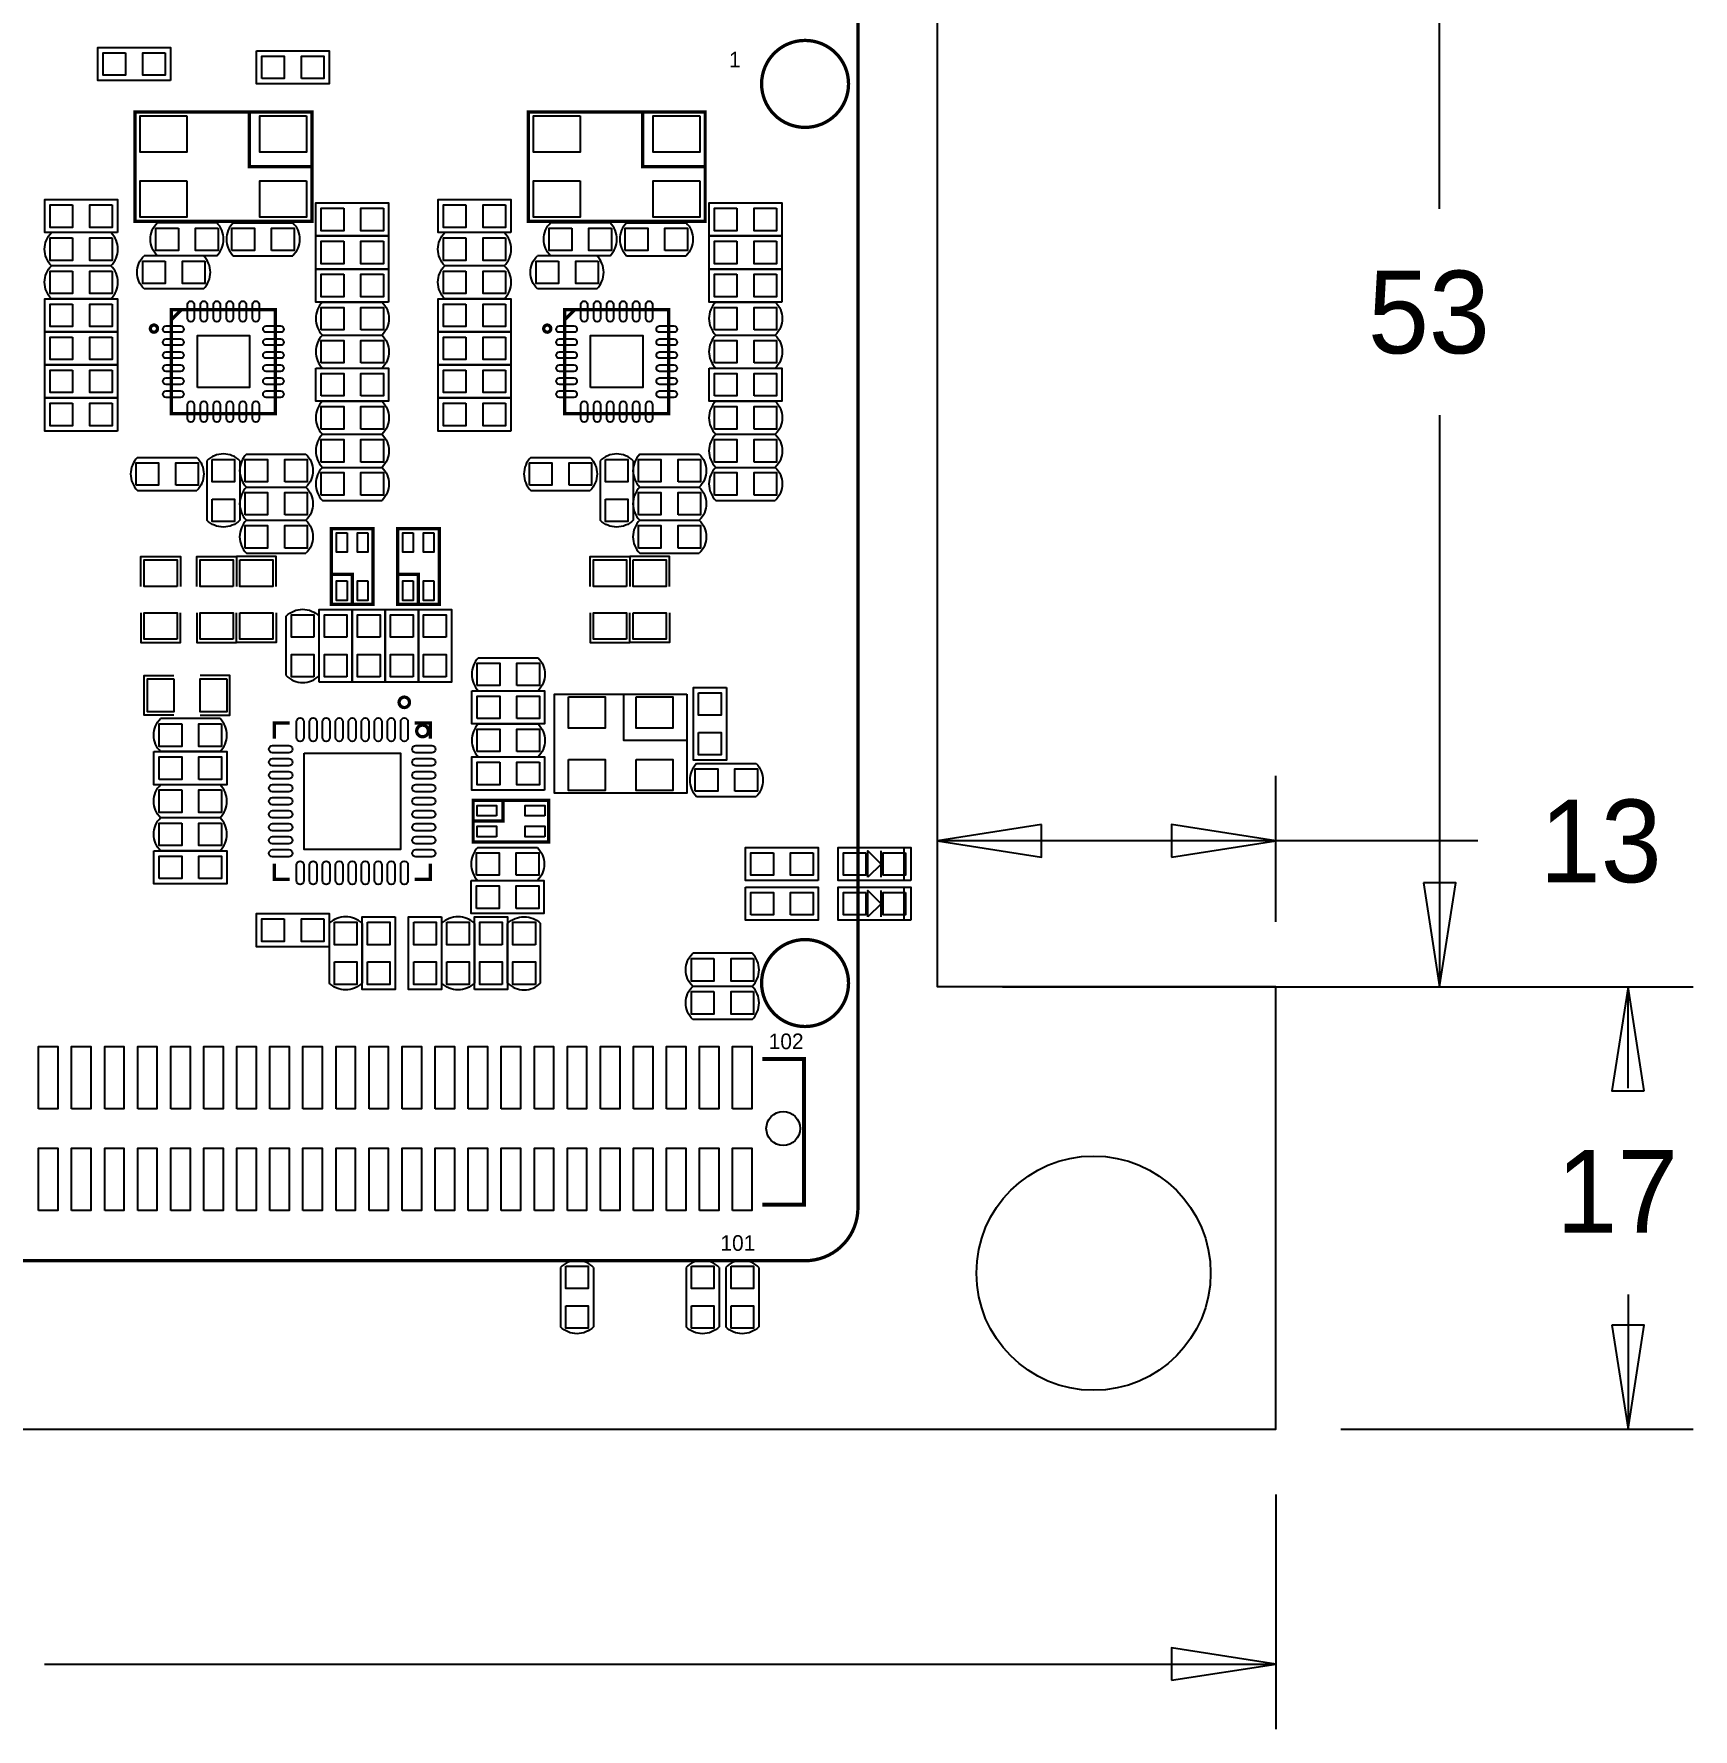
# Model space of a CAD drawing. Extents: x -18 to 116, y -12 to 130.
# Drawn here: x 52.3 to 116, y -11.5 to 53.6 of the extents above; entities that cross this region are included whole.
import ezdxf

# ---------------------------------------------------------------- set-up
doc = ezdxf.new("R2010")
doc.units = 0
for name, color, linetype in [('BG_DIMENSION', 1, 'CONTINUOUS'), ('BG_OUTLINE', 3, 'CONTINUOUS'), ('PG_SILKSCREEN_TOP', 5, 'CONTINUOUS'), ('PIN_TOP', 6, 'CONTINUOUS')]:
    doc.layers.add(name, color=color, linetype=linetype)

msp = doc.modelspace()

# ---------------------------------------------------------------- linework, layer by layer
at = {"layer": 'BG_DIMENSION'}
for points in [[(106.299, 46.8947), (106.299, 70)], [(106.299, 38.9573), (106.299, 17)], [(87, 19.5), (87, 25.106)], [(100, 19.5), (100, 25.106)], [(100, 22.606), (87, 22.606)], [(107.7665, 22.606), (100, 22.606)], [(89.5, 17), (108.799, 17)], [(102.5, 17), (116.038, 17)], [(113.538, 13.1127), (113.538, 17)], [(113.538, 5.1753), (113.538, 0)], [(102.5, 0), (116.038, 0)], [(100, -2.5), (100, -11.517)], [(52.6849, -9.017), (100, -9.017)]]:
    msp.add_lwpolyline(points, dxfattribs=at)
for points in [[(91, 23.231), (87, 22.606), (91, 21.981)], [(96, 21.981), (100, 22.606), (96, 23.231)], [(105.674, 21), (106.299, 17), (106.924, 21)], [(114.163, 13), (113.538, 17), (112.913, 13)], [(112.913, 4), (113.538, 0), (114.163, 4)], [(96, -9.642), (100, -9.017), (96, -8.392)]]:
    msp.add_lwpolyline(points, close=True, dxfattribs=at)
at = {"layer": 'BG_OUTLINE'}
msp.add_lwpolyline([(0, 0), (100, 0), (100, 17), (87, 17), (87, 70), (100, 70), (100, 110), (0, 110)], close=True, dxfattribs=at)
at = {"layer": 'PG_SILKSCREEN_TOP', "const_width": 0.127}
for points in [[(14.859, 6.477), (81.915, 6.477, 0.414214), (83.947, 8.509), (83.947, 60.325, 0.414214), (81.915, 62.357), (14.859, 62.357, 0.414214), (12.827, 60.325), (12.827, 8.509, 0.414214)], [(83.5854, 51.689, 1), (80.2446, 51.689, 1)], [(57.0328, 42.287, 1), (56.7592, 42.28691, 1)], [(72.1458, 42.287, 1), (71.87222, 42.28691, 1)], [(66.716, 27.93, 1), (66.316, 27.92999, 1)], [(67.4396, 26.83, 1), (66.9924, 26.82999, 1)], [(83.5854, 17.145, 1), (80.2446, 17.145, 1)]]:
    msp.add_lwpolyline(points, format="xyb", close=True, dxfattribs=at)
at = {"layer": 'PG_SILKSCREEN_TOP'}
for points in [[(57.531, 51.816), (54.737, 51.816), (54.737, 53.086), (57.531, 53.086)], [(60.833, 52.959), (63.627, 52.959), (63.627, 51.689), (60.833, 51.689)], [(55.499, 45.974), (52.705, 45.974), (52.705, 47.244), (55.499, 47.244)], [(65.913, 45.847), (63.119, 45.847), (63.119, 47.117), (65.913, 47.117)], [(70.612, 45.974), (67.818, 45.974), (67.818, 47.244), (70.612, 47.244)], [(81.026, 45.847), (78.232, 45.847), (78.232, 47.117), (81.026, 47.117)], [(65.913, 44.577), (63.119, 44.577), (63.119, 45.847), (65.913, 45.847)], [(81.026, 44.577), (78.232, 44.577), (78.232, 45.847), (81.026, 45.847)], [(65.913, 43.307), (63.119, 43.307), (63.119, 44.577), (65.913, 44.577)], [(81.026, 43.307), (78.232, 43.307), (78.232, 44.577), (81.026, 44.577)], [(55.499, 42.164), (52.705, 42.164), (52.705, 43.434), (55.499, 43.434)], [(70.612, 42.164), (67.818, 42.164), (67.818, 43.434), (70.612, 43.434)], [(55.499, 40.894), (52.705, 40.894), (52.705, 42.164), (55.499, 42.164)], [(70.612, 40.894), (67.818, 40.894), (67.818, 42.164), (70.612, 42.164)], [(55.499, 39.624), (52.705, 39.624), (52.705, 40.894), (55.499, 40.894)], [(63.119, 40.767), (65.913, 40.767), (65.913, 39.497), (63.119, 39.497)], [(70.612, 39.624), (67.818, 39.624), (67.818, 40.894), (70.612, 40.894)], [(78.232, 40.767), (81.026, 40.767), (81.026, 39.497), (78.232, 39.497)], [(55.499, 38.354), (52.705, 38.354), (52.705, 39.624), (55.499, 39.624)], [(70.612, 38.354), (67.818, 38.354), (67.818, 39.624), (70.612, 39.624)], [(63.246, 28.702), (63.246, 31.496), (64.516, 31.496), (64.516, 28.702)], [(64.516, 28.702), (64.516, 31.496), (65.786, 31.496), (65.786, 28.702)], [(65.786, 28.702), (65.786, 31.496), (67.056, 31.496), (67.056, 28.702)], [(67.056, 28.702), (67.056, 31.496), (68.326, 31.496), (68.326, 28.702)], [(69.1134, 28.3718), (71.9074, 28.3718), (71.9074, 27.1018), (69.1134, 27.1018)], [(77.3684, 28.2448), (77.3684, 24.4348), (72.2884, 24.4348), (72.2884, 28.2448)], [(77.3684, 28.2448), (77.3684, 26.4668), (74.9554, 26.4668), (74.9554, 28.2448)], [(78.8924, 28.4988), (78.8924, 25.7048), (77.6224, 25.7048), (77.6224, 28.4988)], [(56.896, 26.035), (59.69, 26.035), (59.69, 24.765), (56.896, 24.765)], [(71.9074, 24.5618), (69.1134, 24.5618), (69.1134, 25.8318), (71.9074, 25.8318)], [(56.896, 22.225), (59.69, 22.225), (59.69, 20.955), (56.896, 20.955)], [(82.423, 21.082), (79.629, 21.082), (79.629, 22.352), (82.423, 22.352)], [(85.979, 21.082), (83.185, 21.082), (83.185, 22.352), (85.979, 22.352)], [(69.088, 21.082), (71.882, 21.082), (71.882, 19.812), (69.088, 19.812)], [(79.629, 20.828), (82.423, 20.828), (82.423, 19.558), (79.629, 19.558)], [(85.979, 19.558), (83.185, 19.558), (83.185, 20.828), (85.979, 20.828)], [(63.627, 18.542), (60.833, 18.542), (60.833, 19.812), (63.627, 19.812)], [(66.167, 19.685), (66.167, 16.891), (64.897, 16.891), (64.897, 19.685)], [(67.945, 19.685), (67.945, 16.891), (66.675, 16.891), (66.675, 19.685)], [(69.215, 16.891), (69.215, 19.685), (70.485, 19.685), (70.485, 16.891)]]:
    msp.add_lwpolyline(points, close=True, dxfattribs=at)
at = {"layer": 'PG_SILKSCREEN_TOP', "const_width": 0.127}
for points in [[(61.663, 46.414), (56.163, 46.414), (56.163, 50.614), (62.963, 50.614), (62.963, 46.414)], [(76.776, 46.414), (71.276, 46.414), (71.276, 50.614), (78.076, 50.614), (78.076, 46.414)], [(57.563, 39.021), (61.563, 39.021), (61.563, 43.021), (57.563, 43.021)], [(72.676, 39.021), (76.676, 39.021), (76.676, 43.021), (72.676, 43.021)], [(63.716, 31.697), (63.716, 34.597), (65.316, 34.597), (65.316, 31.697)], [(66.256, 31.697), (66.256, 34.597), (67.856, 34.597), (67.856, 31.697)], [(69.162, 24.168), (72.062, 24.168), (72.062, 22.568), (69.162, 22.568)]]:
    msp.add_lwpolyline(points, close=True, dxfattribs=at)
at = {"layer": 'PG_SILKSCREEN_TOP'}
for points, const_width in [([(62.963, 48.514), (60.563, 48.514), (60.563, 50.614)], 0.127), ([(78.076, 48.514), (75.676, 48.514), (75.676, 50.614)], 0.127), ([(57.963, 43.021), (57.563, 42.621)], 0.127), ([(73.076, 43.021), (72.676, 42.621)], 0.127), ([(64.516, 31.747), (64.516, 32.847), (63.716, 32.847)], 0.127), ([(67.056, 31.747), (67.056, 32.847), (66.256, 32.847)], 0.127), ([(61.516, 26.53), (61.516, 27.13), (62.116, 27.13)], 0.127), ([(66.916, 27.13), (67.516, 27.13), (67.516, 26.53)], 0.127), ([(69.212, 23.368), (70.312, 23.368), (70.312, 24.168)], 0.127), ([(62.116, 21.13), (61.516, 21.13), (61.516, 21.73)], 0.127), ([(67.516, 21.73), (67.516, 21.13), (66.916, 21.13)], 0.127), ([(80.2767, 8.6309), (81.8769, 8.6309), (81.8769, 14.2291), (80.2767, 14.2291)], 0.1499)]:
    msp.add_lwpolyline(points, dxfattribs=dict(at, const_width=const_width))
for points in [[(57.023, 45.085, -0.414214), (57.023, 46.355)], [(59.309, 45.085, 0.414214), (59.309, 46.355)], [(59.944, 46.355, 0.414214), (59.944, 45.085)], [(62.23, 46.355, -0.414214), (62.23, 45.085)], [(72.136, 45.085, -0.414214), (72.136, 46.355)], [(74.422, 45.085, 0.414214), (74.422, 46.355)], [(75.057, 46.355, 0.414214), (75.057, 45.085)], [(77.343, 46.355, -0.414214), (77.343, 45.085)], [(52.959, 44.704, -0.414214), (52.959, 45.974)], [(55.245, 44.704, 0.414214), (55.245, 45.974)], [(68.072, 44.704, -0.414214), (68.072, 45.974)], [(70.358, 44.704, 0.414214), (70.358, 45.974)], [(56.515, 43.815, -0.414214), (56.515, 45.085)], [(58.801, 43.815, 0.414214), (58.801, 45.085)], [(71.628, 43.815, -0.414214), (71.628, 45.085)], [(73.914, 43.815, 0.414214), (73.914, 45.085)], [(52.959, 43.434, -0.414214), (52.959, 44.704)], [(55.245, 43.434, 0.414214), (55.245, 44.704)], [(68.072, 43.434, -0.414214), (68.072, 44.704)], [(70.358, 43.434, 0.414214), (70.358, 44.704)], [(63.373, 43.307, 0.414214), (63.373, 42.037)], [(65.659, 43.307, -0.414214), (65.659, 42.037)], [(78.486, 43.307, 0.414214), (78.486, 42.037)], [(80.772, 43.307, -0.414214), (80.772, 42.037)], [(63.373, 42.037, 0.414214), (63.373, 40.767)], [(65.659, 42.037, -0.414214), (65.659, 40.767)], [(78.486, 42.037, 0.414214), (78.486, 40.767)], [(80.772, 42.037, -0.414214), (80.772, 40.767)], [(63.373, 39.497, 0.414214), (63.373, 38.227)], [(65.659, 39.497, -0.414214), (65.659, 38.227)], [(78.486, 39.497, 0.414214), (78.486, 38.227)], [(80.772, 39.497, -0.414214), (80.772, 38.227)], [(63.373, 38.227, 0.414214), (63.373, 36.957)], [(65.659, 38.227, -0.414214), (65.659, 36.957)], [(78.486, 38.227, 0.414214), (78.486, 36.957)], [(80.772, 38.227, -0.414214), (80.772, 36.957)], [(56.261, 37.338, 0.414214), (56.261, 36.068)], [(58.547, 37.338, -0.414214), (58.547, 36.068)], [(60.198, 37.211, 0.414214), (58.928, 37.211)], [(60.452, 37.465, 0.414214), (60.452, 36.195)], [(62.738, 37.465, -0.414214), (62.738, 36.195)], [(71.374, 37.338, 0.414214), (71.374, 36.068)], [(73.66, 37.338, -0.414214), (73.66, 36.068)], [(75.311, 37.211, 0.414214), (74.041, 37.211)], [(75.565, 37.465, 0.414211), (75.565, 36.195)], [(77.851, 37.465, -0.414216), (77.851, 36.195)], [(63.373, 36.957, 0.414214), (63.373, 35.687)], [(65.659, 36.957, -0.414214), (65.659, 35.687)], [(78.486, 36.957, 0.414214), (78.486, 35.687)], [(80.772, 36.957, -0.414214), (80.772, 35.687)], [(60.452, 36.195, 0.414214), (60.452, 34.925)], [(62.738, 36.195, -0.414214), (62.738, 34.925)], [(75.565, 36.195, 0.414214), (75.565, 34.925)], [(77.851, 36.195, -0.414214), (77.851, 34.925)], [(60.198, 34.925, -0.414214), (58.928, 34.925)], [(60.452, 34.925, 0.414214), (60.452, 33.655)], [(62.738, 34.925, -0.414214), (62.738, 33.655)], [(75.311, 34.925, -0.414214), (74.041, 34.925)], [(75.565, 34.925, 0.414214), (75.565, 33.655)], [(77.851, 34.925, -0.414214), (77.851, 33.655)], [(61.976, 31.242, -0.414214), (63.246, 31.242)], [(69.3674, 29.6418, 0.414214), (69.3674, 28.3718)], [(71.6534, 29.6418, -0.414214), (71.6534, 28.3718)], [(61.976, 28.956, 0.414214), (63.246, 28.956)], [(57.15, 26.035, -0.414214), (57.15, 27.305)], [(59.436, 26.035, 0.414214), (59.436, 27.305)], [(69.3674, 27.1018, 0.414214), (69.3674, 25.8318)], [(71.6534, 27.1018, -0.414214), (71.6534, 25.8318)], [(77.7494, 25.5778, 0.414214), (77.7494, 24.3078)], [(80.0354, 25.5778, -0.414214), (80.0354, 24.3078)], [(57.15, 23.495, -0.414214), (57.15, 24.765)], [(59.436, 23.495, 0.414214), (59.436, 24.765)], [(57.15, 22.225, -0.414214), (57.15, 23.495)], [(59.436, 22.225, 0.414214), (59.436, 23.495)], [(69.342, 22.352, 0.414214), (69.342, 21.082)], [(71.628, 22.352, -0.414214), (71.628, 21.082)], [(64.897, 19.431, 0.414214), (63.627, 19.431)], [(69.215, 19.431, 0.414214), (67.945, 19.431)], [(70.485, 19.431, -0.414214), (71.755, 19.431)], [(77.597, 17.018, -0.414214), (77.597, 18.288)], [(79.883, 17.018, 0.414214), (79.883, 18.288)], [(64.897, 17.145, -0.414214), (63.627, 17.145)], [(69.215, 17.145, -0.414214), (67.945, 17.145)], [(70.485, 17.145, 0.414214), (71.755, 17.145)], [(77.597, 15.748, -0.414214), (77.597, 17.018)], [(79.883, 15.748, 0.414214), (79.883, 17.018)], [(73.787, 6.223, 0.414214), (72.517, 6.223)], [(78.613, 6.223, 0.414214), (77.343, 6.223)], [(80.137, 6.223, 0.414214), (78.867, 6.223)], [(73.787, 3.937, -0.414214), (72.517, 3.937)], [(78.613, 3.937, -0.414214), (77.343, 3.937)], [(80.137, 3.937, -0.414214), (78.867, 3.937)]]:
    msp.add_lwpolyline(points, format="xyb", dxfattribs=at)
for points in [[(59.309, 46.355), (57.023, 46.355)], [(59.944, 46.355), (62.23, 46.355)], [(74.422, 46.355), (72.136, 46.355)], [(75.057, 46.355), (77.343, 46.355)], [(55.245, 45.974), (52.959, 45.974)], [(70.358, 45.974), (68.072, 45.974)], [(58.801, 45.085), (56.515, 45.085)], [(59.309, 45.085), (57.023, 45.085)], [(59.944, 45.085), (62.23, 45.085)], [(73.914, 45.085), (71.628, 45.085)], [(74.422, 45.085), (72.136, 45.085)], [(75.057, 45.085), (77.343, 45.085)], [(55.245, 44.704), (52.959, 44.704)], [(55.245, 44.704), (52.959, 44.704)], [(70.358, 44.704), (68.072, 44.704)], [(70.358, 44.704), (68.072, 44.704)], [(58.801, 43.815), (56.515, 43.815)], [(73.914, 43.815), (71.628, 43.815)], [(55.245, 43.434), (52.959, 43.434)], [(63.373, 43.307), (65.659, 43.307)], [(70.358, 43.434), (68.072, 43.434)], [(78.486, 43.307), (80.772, 43.307)], [(63.373, 42.037), (65.659, 42.037)], [(63.373, 42.037), (65.659, 42.037)], [(78.486, 42.037), (80.772, 42.037)], [(78.486, 42.037), (80.772, 42.037)], [(63.373, 40.767), (65.659, 40.767)], [(78.486, 40.767), (80.772, 40.767)], [(63.373, 39.497), (65.659, 39.497)], [(78.486, 39.497), (80.772, 39.497)], [(63.373, 38.227), (65.659, 38.227)], [(63.373, 38.227), (65.659, 38.227)], [(78.486, 38.227), (80.772, 38.227)], [(78.486, 38.227), (80.772, 38.227)], [(56.261, 37.338), (58.547, 37.338)], [(58.928, 37.211), (58.928, 34.925)], [(60.198, 37.211), (60.198, 34.925)], [(60.452, 37.465), (62.738, 37.465)], [(71.374, 37.338), (73.66, 37.338)], [(74.041, 37.211), (74.041, 34.925)], [(75.311, 37.211), (75.311, 34.925)], [(75.565, 37.465), (77.851, 37.465)], [(63.373, 36.957), (65.659, 36.957)], [(63.373, 36.957), (65.659, 36.957)], [(78.486, 36.957), (80.772, 36.957)], [(78.486, 36.957), (80.772, 36.957)], [(56.261, 36.068), (58.547, 36.068)], [(60.452, 36.195), (62.738, 36.195)], [(60.452, 36.195), (62.738, 36.195)], [(71.374, 36.068), (73.66, 36.068)], [(75.565, 36.195), (77.851, 36.195)], [(75.565, 36.195), (77.851, 36.195)], [(63.373, 35.687), (65.659, 35.687)], [(78.486, 35.687), (80.772, 35.687)], [(60.452, 34.925), (62.738, 34.925)], [(60.452, 34.925), (62.738, 34.925)], [(75.565, 34.925), (77.851, 34.925)], [(75.565, 34.925), (77.851, 34.925)], [(56.388, 32.385), (56.388, 33.528), (57.912, 33.528), (57.912, 32.385)], [(58.547, 32.385), (58.547, 33.528), (60.071, 33.528), (60.071, 32.385)], [(61.595, 32.385), (61.595, 33.528), (60.071, 33.528), (60.071, 32.385)], [(60.452, 33.655), (62.738, 33.655)], [(73.66, 32.385), (73.66, 33.528), (75.184, 33.528), (75.184, 32.385)], [(76.708, 32.385), (76.708, 33.528), (75.184, 33.528), (75.184, 32.385)], [(75.565, 33.655), (77.851, 33.655)], [(56.388, 31.369), (56.388, 30.226), (57.912, 30.226), (57.912, 31.369)], [(58.547, 31.369), (58.547, 30.226), (60.071, 30.226), (60.071, 31.369)], [(61.595, 31.369), (61.595, 30.226), (60.071, 30.226), (60.071, 31.369)], [(73.66, 31.369), (73.66, 30.226), (75.184, 30.226), (75.184, 31.369)], [(76.708, 31.369), (76.708, 30.226), (75.184, 30.226), (75.184, 31.369)], [(61.976, 28.956), (61.976, 31.242)], [(63.246, 28.956), (63.246, 31.242)], [(69.3674, 29.6418), (71.6534, 29.6418)], [(57.658, 27.432), (56.515, 27.432), (56.515, 28.956), (57.658, 28.956)], [(58.674, 27.432), (59.817, 27.432), (59.817, 28.956), (58.674, 28.956)], [(69.3674, 28.3718), (71.6534, 28.3718)], [(59.436, 27.305), (57.15, 27.305)], [(69.3674, 27.1018), (71.6534, 27.1018)], [(59.436, 26.035), (57.15, 26.035)], [(69.3674, 25.8318), (71.6534, 25.8318)], [(77.7494, 25.5778), (80.0354, 25.5778)], [(59.436, 24.765), (57.15, 24.765)], [(77.7494, 24.3078), (80.0354, 24.3078)], [(59.436, 23.495), (57.15, 23.495)], [(59.436, 23.495), (57.15, 23.495)], [(59.436, 22.225), (57.15, 22.225)], [(69.342, 22.352), (71.628, 22.352)], [(84.328, 21.209), (84.328, 22.225), (84.836, 21.717), (84.836, 21.59)], [(84.836, 21.209), (84.836, 22.225)], [(85.725, 21.082), (85.725, 22.352)], [(84.836, 21.717), (84.328, 21.209)], [(69.342, 21.082), (71.628, 21.082)], [(84.328, 19.685), (84.328, 20.701), (84.836, 20.193), (84.836, 20.066)], [(84.836, 20.193), (84.328, 19.685)], [(84.836, 19.685), (84.836, 20.701)], [(85.725, 19.558), (85.725, 20.828)], [(63.627, 19.431), (63.627, 17.145)], [(64.897, 19.431), (64.897, 17.145)], [(67.945, 19.431), (67.945, 17.145)], [(69.215, 19.431), (69.215, 17.145)], [(70.485, 17.145), (70.485, 19.431)], [(71.755, 17.145), (71.755, 19.431)], [(79.883, 18.288), (77.597, 18.288)], [(79.883, 17.018), (77.597, 17.018)], [(79.883, 17.018), (77.597, 17.018)], [(79.883, 15.748), (77.597, 15.748)], [(72.517, 6.223), (72.517, 3.937)], [(73.787, 6.223), (73.787, 3.937)], [(77.343, 6.223), (77.343, 3.937)], [(78.613, 6.223), (78.613, 3.937)], [(78.867, 6.223), (78.867, 3.937)], [(80.137, 6.223), (80.137, 3.937)]]:
    msp.add_lwpolyline(points, dxfattribs=at)
at = {"layer": 'PIN_TOP'}
for points in [[(55.80405, 52.88305), (55.80405, 52.01895), (54.93995, 52.01895), (54.93995, 52.88305)], [(57.32805, 52.88305), (57.32805, 52.01895), (56.46395, 52.01895), (56.46395, 52.88305)], [(61.0359, 51.8919), (61.0359, 52.756), (61.9, 52.756), (61.9, 51.8919)], [(62.5599, 51.8919), (62.5599, 52.756), (63.424, 52.756), (63.424, 51.8919)], [(58.163, 50.464), (58.163, 49.064), (56.363, 49.064), (56.363, 50.464)], [(62.763, 50.464), (62.763, 49.064), (60.963, 49.064), (60.963, 50.464)], [(73.276, 50.464), (73.276, 49.064), (71.476, 49.064), (71.476, 50.464)], [(77.876, 50.464), (77.876, 49.064), (76.076, 49.064), (76.076, 50.464)], [(58.163, 47.964), (58.163, 46.564), (56.363, 46.564), (56.363, 47.964)], [(62.763, 47.964), (62.763, 46.564), (60.963, 46.564), (60.963, 47.964)], [(73.276, 47.964), (73.276, 46.564), (71.476, 46.564), (71.476, 47.964)], [(77.876, 47.964), (77.876, 46.564), (76.076, 46.564), (76.076, 47.964)], [(53.77205, 47.04105), (53.77205, 46.17695), (52.90795, 46.17695), (52.90795, 47.04105)], [(55.29605, 47.04105), (55.29605, 46.17695), (54.43195, 46.17695), (54.43195, 47.04105)], [(64.18605, 46.91405), (64.18605, 46.04995), (63.32195, 46.04995), (63.32195, 46.91405)], [(65.71005, 46.91405), (65.71005, 46.04995), (64.84595, 46.04995), (64.84595, 46.91405)], [(68.88505, 47.04105), (68.88505, 46.17695), (68.02095, 46.17695), (68.02095, 47.04105)], [(70.40905, 47.04105), (70.40905, 46.17695), (69.54495, 46.17695), (69.54495, 47.04105)], [(79.29905, 46.91405), (79.29905, 46.04995), (78.43495, 46.04995), (78.43495, 46.91405)], [(80.82305, 46.91405), (80.82305, 46.04995), (79.95895, 46.04995), (79.95895, 46.91405)], [(53.77205, 45.77105), (53.77205, 44.90695), (52.90795, 44.90695), (52.90795, 45.77105)], [(55.29605, 45.77105), (55.29605, 44.90695), (54.43195, 44.90695), (54.43195, 45.77105)], [(57.83605, 46.15205), (57.83605, 45.28795), (56.97195, 45.28795), (56.97195, 46.15205)], [(59.36005, 46.15205), (59.36005, 45.28795), (58.49595, 45.28795), (58.49595, 46.15205)], [(59.8929, 45.2879), (59.8929, 46.152), (60.757, 46.152), (60.757, 45.2879)], [(61.4169, 45.2879), (61.4169, 46.152), (62.281, 46.152), (62.281, 45.2879)], [(64.18605, 45.64405), (64.18605, 44.77995), (63.32195, 44.77995), (63.32195, 45.64405)], [(65.71005, 45.64405), (65.71005, 44.77995), (64.84595, 44.77995), (64.84595, 45.64405)], [(68.88505, 45.77105), (68.88505, 44.90695), (68.02095, 44.90695), (68.02095, 45.77105)], [(70.40905, 45.77105), (70.40905, 44.90695), (69.54495, 44.90695), (69.54495, 45.77105)], [(72.94905, 46.15205), (72.94905, 45.28795), (72.08495, 45.28795), (72.08495, 46.15205)], [(74.47305, 46.15205), (74.47305, 45.28795), (73.60895, 45.28795), (73.60895, 46.15205)], [(75.0059, 45.2879), (75.0059, 46.152), (75.87, 46.152), (75.87, 45.2879)], [(76.5299, 45.2879), (76.5299, 46.152), (77.394, 46.152), (77.394, 45.2879)], [(79.29905, 45.64405), (79.29905, 44.77995), (78.43495, 44.77995), (78.43495, 45.64405)], [(80.82305, 45.64405), (80.82305, 44.77995), (79.95895, 44.77995), (79.95895, 45.64405)], [(53.77205, 44.50105), (53.77205, 43.63695), (52.90795, 43.63695), (52.90795, 44.50105)], [(55.29605, 44.50105), (55.29605, 43.63695), (54.43195, 43.63695), (54.43195, 44.50105)], [(57.32805, 44.88205), (57.32805, 44.01795), (56.46395, 44.01795), (56.46395, 44.88205)], [(58.85205, 44.88205), (58.85205, 44.01795), (57.98795, 44.01795), (57.98795, 44.88205)], [(64.18605, 44.37405), (64.18605, 43.50995), (63.32195, 43.50995), (63.32195, 44.37405)], [(65.71005, 44.37405), (65.71005, 43.50995), (64.84595, 43.50995), (64.84595, 44.37405)], [(68.88505, 44.50105), (68.88505, 43.63695), (68.02095, 43.63695), (68.02095, 44.50105)], [(70.40905, 44.50105), (70.40905, 43.63695), (69.54495, 43.63695), (69.54495, 44.50105)], [(72.44105, 44.88205), (72.44105, 44.01795), (71.57695, 44.01795), (71.57695, 44.88205)], [(73.96505, 44.88205), (73.96505, 44.01795), (73.10095, 44.01795), (73.10095, 44.88205)], [(79.29905, 44.37405), (79.29905, 43.50995), (78.43495, 43.50995), (78.43495, 44.37405)], [(80.82305, 44.37405), (80.82305, 43.50995), (79.95895, 43.50995), (79.95895, 44.37405)], [(53.77205, 43.23105), (53.77205, 42.36695), (52.90795, 42.36695), (52.90795, 43.23105)], [(55.29605, 43.23105), (55.29605, 42.36695), (54.43195, 42.36695), (54.43195, 43.23105)], [(63.3219, 42.2399), (63.3219, 43.104), (64.186, 43.104), (64.186, 42.2399)], [(64.8459, 42.2399), (64.8459, 43.104), (65.71, 43.104), (65.71, 42.2399)], [(68.88505, 43.23105), (68.88505, 42.36695), (68.02095, 42.36695), (68.02095, 43.23105)], [(70.40905, 43.23105), (70.40905, 42.36695), (69.54495, 42.36695), (69.54495, 43.23105)], [(78.4349, 42.2399), (78.4349, 43.104), (79.299, 43.104), (79.299, 42.2399)], [(79.9589, 42.2399), (79.9589, 43.104), (80.823, 43.104), (80.823, 42.2399)], [(53.77205, 41.96105), (53.77205, 41.09695), (52.90795, 41.09695), (52.90795, 41.96105)], [(55.29605, 41.96105), (55.29605, 41.09695), (54.43195, 41.09695), (54.43195, 41.96105)], [(58.563, 40.021), (58.563, 42.021), (60.563, 42.021), (60.563, 40.021)], [(63.3219, 40.9699), (63.3219, 41.834), (64.186, 41.834), (64.186, 40.9699)], [(64.8459, 40.9699), (64.8459, 41.834), (65.71, 41.834), (65.71, 40.9699)], [(68.88505, 41.96105), (68.88505, 41.09695), (68.02095, 41.09695), (68.02095, 41.96105)], [(70.40905, 41.96105), (70.40905, 41.09695), (69.54495, 41.09695), (69.54495, 41.96105)], [(73.676, 40.021), (73.676, 42.021), (75.676, 42.021), (75.676, 40.021)], [(78.4349, 40.9699), (78.4349, 41.834), (79.299, 41.834), (79.299, 40.9699)], [(79.9589, 40.9699), (79.9589, 41.834), (80.823, 41.834), (80.823, 40.9699)], [(53.77205, 40.69105), (53.77205, 39.82695), (52.90795, 39.82695), (52.90795, 40.69105)], [(55.29605, 40.69105), (55.29605, 39.82695), (54.43195, 39.82695), (54.43195, 40.69105)], [(63.3219, 39.6999), (63.3219, 40.564), (64.186, 40.564), (64.186, 39.6999)], [(64.8459, 39.6999), (64.8459, 40.564), (65.71, 40.564), (65.71, 39.6999)], [(68.88505, 40.69105), (68.88505, 39.82695), (68.02095, 39.82695), (68.02095, 40.69105)], [(70.40905, 40.69105), (70.40905, 39.82695), (69.54495, 39.82695), (69.54495, 40.69105)], [(78.4349, 39.6999), (78.4349, 40.564), (79.299, 40.564), (79.299, 39.6999)], [(79.9589, 39.6999), (79.9589, 40.564), (80.823, 40.564), (80.823, 39.6999)], [(53.77205, 39.42105), (53.77205, 38.55695), (52.90795, 38.55695), (52.90795, 39.42105)], [(55.29605, 39.42105), (55.29605, 38.55695), (54.43195, 38.55695), (54.43195, 39.42105)], [(63.3219, 38.4299), (63.3219, 39.294), (64.186, 39.294), (64.186, 38.4299)], [(64.8459, 38.4299), (64.8459, 39.294), (65.71, 39.294), (65.71, 38.4299)], [(68.88505, 39.42105), (68.88505, 38.55695), (68.02095, 38.55695), (68.02095, 39.42105)], [(70.40905, 39.42105), (70.40905, 38.55695), (69.54495, 38.55695), (69.54495, 39.42105)], [(78.4349, 38.4299), (78.4349, 39.294), (79.299, 39.294), (79.299, 38.4299)], [(79.9589, 38.4299), (79.9589, 39.294), (80.823, 39.294), (80.823, 38.4299)], [(63.3219, 37.1599), (63.3219, 38.024), (64.186, 38.024), (64.186, 37.1599)], [(64.8459, 37.1599), (64.8459, 38.024), (65.71, 38.024), (65.71, 37.1599)], [(78.4349, 37.1599), (78.4349, 38.024), (79.299, 38.024), (79.299, 37.1599)], [(79.9589, 37.1599), (79.9589, 38.024), (80.823, 38.024), (80.823, 37.1599)], [(56.2099, 36.2709), (56.2099, 37.135), (57.074, 37.135), (57.074, 36.2709)], [(57.7339, 36.2709), (57.7339, 37.135), (58.598, 37.135), (58.598, 36.2709)], [(59.13095, 37.26205), (59.99505, 37.26205), (59.99505, 36.39795), (59.13095, 36.39795)], [(60.4009, 36.3979), (60.4009, 37.262), (61.265, 37.262), (61.265, 36.3979)], [(61.9249, 36.3979), (61.9249, 37.262), (62.789, 37.262), (62.789, 36.3979)], [(71.3229, 36.2709), (71.3229, 37.135), (72.187, 37.135), (72.187, 36.2709)], [(72.8469, 36.2709), (72.8469, 37.135), (73.711, 37.135), (73.711, 36.2709)], [(74.24395, 37.26205), (75.10805, 37.26205), (75.10805, 36.39795), (74.24395, 36.39795)], [(75.5139, 36.3979), (75.5139, 37.262), (76.378, 37.262), (76.378, 36.3979)], [(77.0379, 36.3979), (77.0379, 37.262), (77.902, 37.262), (77.902, 36.3979)], [(63.3219, 35.8899), (63.3219, 36.754), (64.186, 36.754), (64.186, 35.8899)], [(64.8459, 35.8899), (64.8459, 36.754), (65.71, 36.754), (65.71, 35.8899)], [(78.4349, 35.8899), (78.4349, 36.754), (79.299, 36.754), (79.299, 35.8899)], [(79.9589, 35.8899), (79.9589, 36.754), (80.823, 36.754), (80.823, 35.8899)], [(60.4009, 35.1279), (60.4009, 35.992), (61.265, 35.992), (61.265, 35.1279)], [(61.9249, 35.1279), (61.9249, 35.992), (62.789, 35.992), (62.789, 35.1279)], [(75.5139, 35.1279), (75.5139, 35.992), (76.378, 35.992), (76.378, 35.1279)], [(77.0379, 35.1279), (77.0379, 35.992), (77.902, 35.992), (77.902, 35.1279)], [(59.13095, 35.73805), (59.99505, 35.73805), (59.99505, 34.87395), (59.13095, 34.87395)], [(74.24395, 35.73805), (75.10805, 35.73805), (75.10805, 34.87395), (74.24395, 34.87395)], [(60.4009, 33.8579), (60.4009, 34.722), (61.265, 34.722), (61.265, 33.8579)], [(61.9249, 33.8579), (61.9249, 34.722), (62.789, 34.722), (62.789, 33.8579)], [(75.5139, 33.8579), (75.5139, 34.722), (76.378, 34.722), (76.378, 33.8579)], [(77.0379, 33.8579), (77.0379, 34.722), (77.902, 34.722), (77.902, 33.8579)], [(64.316, 34.447), (64.316, 33.697), (63.916, 33.697), (63.916, 34.447)], [(65.116, 34.447), (65.116, 33.697), (64.716, 33.697), (64.716, 34.447)], [(66.856, 34.447), (66.856, 33.697), (66.456, 33.697), (66.456, 34.447)], [(67.656, 34.447), (67.656, 33.697), (67.256, 33.697), (67.256, 34.447)], [(57.785, 32.385), (56.515, 32.385), (56.515, 33.401), (57.785, 33.401)], [(59.944, 32.385), (58.674, 32.385), (58.674, 33.401), (59.944, 33.401)], [(60.198, 33.401), (61.468, 33.401), (61.468, 32.385), (60.198, 32.385)], [(75.057, 32.385), (73.787, 32.385), (73.787, 33.401), (75.057, 33.401)], [(75.311, 33.401), (76.581, 33.401), (76.581, 32.385), (75.311, 32.385)], [(64.316, 32.597), (64.316, 31.847), (63.916, 31.847), (63.916, 32.597)], [(65.116, 32.597), (65.116, 31.847), (64.716, 31.847), (64.716, 32.597)], [(66.856, 32.597), (66.856, 31.847), (66.456, 31.847), (66.456, 32.597)], [(67.656, 32.597), (67.656, 31.847), (67.256, 31.847), (67.256, 32.597)], [(57.785, 30.353), (56.515, 30.353), (56.515, 31.369), (57.785, 31.369)], [(59.944, 30.353), (58.674, 30.353), (58.674, 31.369), (59.944, 31.369)], [(60.198, 31.369), (61.468, 31.369), (61.468, 30.353), (60.198, 30.353)], [(63.04305, 30.42895), (62.17895, 30.42895), (62.17895, 31.29305), (63.04305, 31.29305)], [(64.31305, 30.42895), (63.44895, 30.42895), (63.44895, 31.29305), (64.31305, 31.29305)], [(65.58305, 30.42895), (64.71895, 30.42895), (64.71895, 31.29305), (65.58305, 31.29305)], [(66.85305, 30.42895), (65.98895, 30.42895), (65.98895, 31.29305), (66.85305, 31.29305)], [(68.12305, 30.42895), (67.25895, 30.42895), (67.25895, 31.29305), (68.12305, 31.29305)], [(75.057, 30.353), (73.787, 30.353), (73.787, 31.369), (75.057, 31.369)], [(75.311, 31.369), (76.581, 31.369), (76.581, 30.353), (75.311, 30.353)], [(63.04305, 28.90495), (62.17895, 28.90495), (62.17895, 29.76905), (63.04305, 29.76905)], [(64.31305, 28.90495), (63.44895, 28.90495), (63.44895, 29.76905), (64.31305, 29.76905)], [(65.58305, 28.90495), (64.71895, 28.90495), (64.71895, 29.76905), (65.58305, 29.76905)], [(66.85305, 28.90495), (65.98895, 28.90495), (65.98895, 29.76905), (66.85305, 29.76905)], [(68.12305, 28.90495), (67.25895, 28.90495), (67.25895, 29.76905), (68.12305, 29.76905)], [(69.3163, 28.5747), (69.3163, 29.4388), (70.1804, 29.4388), (70.1804, 28.5747)], [(70.8403, 28.5747), (70.8403, 29.4388), (71.7044, 29.4388), (71.7044, 28.5747)], [(57.658, 28.829), (57.658, 27.559), (56.642, 27.559), (56.642, 28.829)], [(59.69, 28.829), (59.69, 27.559), (58.674, 27.559), (58.674, 28.829)], [(69.3163, 27.3047), (69.3163, 28.1688), (70.1804, 28.1688), (70.1804, 27.3047)], [(70.8403, 27.3047), (70.8403, 28.1688), (71.7044, 28.1688), (71.7044, 27.3047)], [(72.8284, 28.1398), (74.2284, 28.1398), (74.2284, 26.9398), (72.8284, 26.9398)], [(75.4284, 28.1398), (76.8284, 28.1398), (76.8284, 26.9398), (75.4284, 26.9398)], [(77.82535, 28.29585), (78.68945, 28.29585), (78.68945, 27.43175), (77.82535, 27.43175)], [(57.96305, 27.10205), (57.96305, 26.23795), (57.09895, 26.23795), (57.09895, 27.10205)], [(59.48705, 27.10205), (59.48705, 26.23795), (58.62295, 26.23795), (58.62295, 27.10205)], [(69.3163, 26.0347), (69.3163, 26.8988), (70.1804, 26.8988), (70.1804, 26.0347)], [(70.8403, 26.0347), (70.8403, 26.8988), (71.7044, 26.8988), (71.7044, 26.0347)], [(77.82535, 26.77185), (78.68945, 26.77185), (78.68945, 25.90775), (77.82535, 25.90775)], [(57.0989, 24.9679), (57.0989, 25.832), (57.963, 25.832), (57.963, 24.9679)], [(58.6229, 24.9679), (58.6229, 25.832), (59.487, 25.832), (59.487, 24.9679)], [(62.666, 25.98), (66.366, 25.98), (66.366, 22.28), (62.666, 22.28)], [(70.18045, 25.62885), (70.18045, 24.76475), (69.31635, 24.76475), (69.31635, 25.62885)], [(71.70445, 25.62885), (71.70445, 24.76475), (70.84035, 24.76475), (70.84035, 25.62885)], [(72.8284, 25.7398), (74.2284, 25.7398), (74.2284, 24.5398), (72.8284, 24.5398)], [(75.4284, 25.7398), (76.8284, 25.7398), (76.8284, 24.5398), (75.4284, 24.5398)], [(77.6983, 24.5107), (77.6983, 25.3748), (78.5624, 25.3748), (78.5624, 24.5107)], [(79.2223, 24.5107), (79.2223, 25.3748), (80.0864, 25.3748), (80.0864, 24.5107)], [(57.96305, 24.56205), (57.96305, 23.69795), (57.09895, 23.69795), (57.09895, 24.56205)], [(59.48705, 24.56205), (59.48705, 23.69795), (58.62295, 23.69795), (58.62295, 24.56205)], [(70.062, 23.568), (69.312, 23.568), (69.312, 23.968), (70.062, 23.968)], [(71.912, 23.568), (71.162, 23.568), (71.162, 23.968), (71.912, 23.968)], [(57.96305, 23.29205), (57.96305, 22.42795), (57.09895, 22.42795), (57.09895, 23.29205)], [(59.48705, 23.29205), (59.48705, 22.42795), (58.62295, 22.42795), (58.62295, 23.29205)], [(70.062, 22.768), (69.312, 22.768), (69.312, 23.168), (70.062, 23.168)], [(71.912, 22.768), (71.162, 22.768), (71.162, 23.168), (71.912, 23.168)], [(69.2909, 21.2849), (69.2909, 22.149), (70.155, 22.149), (70.155, 21.2849)], [(70.8149, 21.2849), (70.8149, 22.149), (71.679, 22.149), (71.679, 21.2849)], [(80.69605, 22.14905), (80.69605, 21.28495), (79.83195, 21.28495), (79.83195, 22.14905)], [(82.22005, 22.14905), (82.22005, 21.28495), (81.35595, 21.28495), (81.35595, 22.14905)], [(84.25205, 22.14905), (84.25205, 21.28495), (83.38795, 21.28495), (83.38795, 22.14905)], [(85.77605, 22.14905), (85.77605, 21.28495), (84.91195, 21.28495), (84.91195, 22.14905)], [(57.0989, 21.1579), (57.0989, 22.022), (57.963, 22.022), (57.963, 21.1579)], [(58.6229, 21.1579), (58.6229, 22.022), (59.487, 22.022), (59.487, 21.1579)], [(69.2909, 20.0149), (69.2909, 20.879), (70.155, 20.879), (70.155, 20.0149)], [(70.8149, 20.0149), (70.8149, 20.879), (71.679, 20.879), (71.679, 20.0149)], [(79.8319, 19.7609), (79.8319, 20.625), (80.696, 20.625), (80.696, 19.7609)], [(81.3559, 19.7609), (81.3559, 20.625), (82.22, 20.625), (82.22, 19.7609)], [(84.25205, 20.62505), (84.25205, 19.76095), (83.38795, 19.76095), (83.38795, 20.62505)], [(85.77605, 20.62505), (85.77605, 19.76095), (84.91195, 19.76095), (84.91195, 20.62505)], [(61.90005, 19.60905), (61.90005, 18.74495), (61.03595, 18.74495), (61.03595, 19.60905)], [(63.42405, 19.60905), (63.42405, 18.74495), (62.55995, 18.74495), (62.55995, 19.60905)], [(63.82995, 19.48205), (64.69405, 19.48205), (64.69405, 18.61795), (63.82995, 18.61795)], [(65.09995, 19.48205), (65.96405, 19.48205), (65.96405, 18.61795), (65.09995, 18.61795)], [(66.87795, 19.48205), (67.74205, 19.48205), (67.74205, 18.61795), (66.87795, 18.61795)], [(68.14795, 19.48205), (69.01205, 19.48205), (69.01205, 18.61795), (68.14795, 18.61795)], [(70.28205, 18.61795), (69.41795, 18.61795), (69.41795, 19.48205), (70.28205, 19.48205)], [(71.55205, 18.61795), (70.68795, 18.61795), (70.68795, 19.48205), (71.55205, 19.48205)], [(63.82995, 17.95805), (64.69405, 17.95805), (64.69405, 17.09395), (63.82995, 17.09395)], [(65.09995, 17.95805), (65.96405, 17.95805), (65.96405, 17.09395), (65.09995, 17.09395)], [(66.87795, 17.95805), (67.74205, 17.95805), (67.74205, 17.09395), (66.87795, 17.09395)], [(68.14795, 17.95805), (69.01205, 17.95805), (69.01205, 17.09395), (68.14795, 17.09395)], [(70.28205, 17.09395), (69.41795, 17.09395), (69.41795, 17.95805), (70.28205, 17.95805)], [(71.55205, 17.09395), (70.68795, 17.09395), (70.68795, 17.95805), (71.55205, 17.95805)], [(78.41005, 18.08505), (78.41005, 17.22095), (77.54595, 17.22095), (77.54595, 18.08505)], [(79.93405, 18.08505), (79.93405, 17.22095), (79.06995, 17.22095), (79.06995, 18.08505)], [(78.41005, 16.81505), (78.41005, 15.95095), (77.54595, 15.95095), (77.54595, 16.81505)], [(79.93405, 16.81505), (79.93405, 15.95095), (79.06995, 15.95095), (79.06995, 16.81505)], [(52.4624, 12.3075), (52.4624, 14.7078), (53.2015, 14.7078), (53.2015, 12.3075)], [(53.7324, 12.3075), (53.7324, 14.7078), (54.4715, 14.7078), (54.4715, 12.3075)], [(55.0024, 12.3075), (55.0024, 14.7078), (55.7415, 14.7078), (55.7415, 12.3075)], [(56.2724, 12.3075), (56.2724, 14.7078), (57.0115, 14.7078), (57.0115, 12.3075)], [(57.5424, 12.3075), (57.5424, 14.7078), (58.2815, 14.7078), (58.2815, 12.3075)], [(58.8124, 12.3075), (58.8124, 14.7078), (59.5515, 14.7078), (59.5515, 12.3075)], [(60.0824, 12.3075), (60.0824, 14.7078), (60.8215, 14.7078), (60.8215, 12.3075)], [(61.3524, 12.3075), (61.3524, 14.7078), (62.0915, 14.7078), (62.0915, 12.3075)], [(62.6224, 12.3075), (62.6224, 14.7078), (63.3615, 14.7078), (63.3615, 12.3075)], [(63.8924, 12.3075), (63.8924, 14.7078), (64.6315, 14.7078), (64.6315, 12.3075)], [(65.1624, 12.3075), (65.1624, 14.7078), (65.9015, 14.7078), (65.9015, 12.3075)], [(66.4324, 12.3075), (66.4324, 14.7078), (67.1715, 14.7078), (67.1715, 12.3075)], [(67.7024, 12.3075), (67.7024, 14.7078), (68.4415, 14.7078), (68.4415, 12.3075)], [(68.9724, 12.3075), (68.9724, 14.7078), (69.7115, 14.7078), (69.7115, 12.3075)], [(70.2424, 12.3075), (70.2424, 14.7078), (70.9815, 14.7078), (70.9815, 12.3075)], [(71.5124, 12.3075), (71.5124, 14.7078), (72.2515, 14.7078), (72.2515, 12.3075)], [(72.7824, 12.3075), (72.7824, 14.7078), (73.5215, 14.7078), (73.5215, 12.3075)], [(74.0524, 12.3075), (74.0524, 14.7078), (74.7915, 14.7078), (74.7915, 12.3075)], [(75.3224, 12.3075), (75.3224, 14.7078), (76.0615, 14.7078), (76.0615, 12.3075)], [(76.5924, 12.3075), (76.5924, 14.7078), (77.3315, 14.7078), (77.3315, 12.3075)], [(77.8624, 12.3075), (77.8624, 14.7078), (78.6015, 14.7078), (78.6015, 12.3075)], [(79.1324, 12.3075), (79.1324, 14.7078), (79.8715, 14.7078), (79.8715, 12.3075)], [(52.4624, 8.4061), (52.4624, 10.8064), (53.2015, 10.8064), (53.2015, 8.4061)], [(53.7324, 8.4061), (53.7324, 10.8064), (54.4715, 10.8064), (54.4715, 8.4061)], [(55.0024, 8.4061), (55.0024, 10.8064), (55.7415, 10.8064), (55.7415, 8.4061)], [(56.2724, 8.4061), (56.2724, 10.8064), (57.0115, 10.8064), (57.0115, 8.4061)], [(57.5424, 8.4061), (57.5424, 10.8064), (58.2815, 10.8064), (58.2815, 8.4061)], [(58.8124, 8.4061), (58.8124, 10.8064), (59.5515, 10.8064), (59.5515, 8.4061)], [(60.0824, 8.4061), (60.0824, 10.8064), (60.8215, 10.8064), (60.8215, 8.4061)], [(61.3524, 8.4061), (61.3524, 10.8064), (62.0915, 10.8064), (62.0915, 8.4061)], [(62.6224, 8.4061), (62.6224, 10.8064), (63.3615, 10.8064), (63.3615, 8.4061)], [(63.8924, 8.4061), (63.8924, 10.8064), (64.6315, 10.8064), (64.6315, 8.4061)], [(65.1624, 8.4061), (65.1624, 10.8064), (65.9015, 10.8064), (65.9015, 8.4061)], [(66.4324, 8.4061), (66.4324, 10.8064), (67.1715, 10.8064), (67.1715, 8.4061)], [(67.7024, 8.4061), (67.7024, 10.8064), (68.4415, 10.8064), (68.4415, 8.4061)], [(68.9724, 8.4061), (68.9724, 10.8064), (69.7115, 10.8064), (69.7115, 8.4061)], [(70.2424, 8.4061), (70.2424, 10.8064), (70.9815, 10.8064), (70.9815, 8.4061)], [(71.5124, 8.4061), (71.5124, 10.8064), (72.2515, 10.8064), (72.2515, 8.4061)], [(72.7824, 8.4061), (72.7824, 10.8064), (73.5215, 10.8064), (73.5215, 8.4061)], [(74.0524, 8.4061), (74.0524, 10.8064), (74.7915, 10.8064), (74.7915, 8.4061)], [(75.3224, 8.4061), (75.3224, 10.8064), (76.0615, 10.8064), (76.0615, 8.4061)], [(76.5924, 8.4061), (76.5924, 10.8064), (77.3315, 10.8064), (77.3315, 8.4061)], [(77.8624, 8.4061), (77.8624, 10.8064), (78.6015, 10.8064), (78.6015, 8.4061)], [(79.1324, 8.4061), (79.1324, 10.8064), (79.8715, 10.8064), (79.8715, 8.4061)], [(72.71995, 6.27405), (73.58405, 6.27405), (73.58405, 5.40995), (72.71995, 5.40995)], [(77.54595, 6.27405), (78.41005, 6.27405), (78.41005, 5.40995), (77.54595, 5.40995)], [(79.06995, 6.27405), (79.93405, 6.27405), (79.93405, 5.40995), (79.06995, 5.40995)], [(72.71995, 4.75005), (73.58405, 4.75005), (73.58405, 3.88595), (72.71995, 3.88595)], [(77.54595, 4.75005), (78.41005, 4.75005), (78.41005, 3.88595), (77.54595, 3.88595)], [(79.06995, 4.75005), (79.93405, 4.75005), (79.93405, 3.88595), (79.06995, 3.88595)]]:
    msp.add_lwpolyline(points, close=True, dxfattribs=at)
for points in [[(58.43785, 43.2215), (58.43785, 42.6713, -1), (58.18795, 42.6713), (58.18795, 43.2215, -1)], [(58.93785, 43.2215), (58.93785, 42.6713, -1), (58.68795, 42.6713), (58.68795, 43.2215, -1)], [(59.43775, 43.2213), (59.43775, 42.6711, -1), (59.18785, 42.6711), (59.18785, 43.2213, -1)], [(59.93765, 43.2213), (59.93765, 42.6711, -1), (59.68775, 42.6711), (59.68775, 43.2213, -1)], [(60.43775, 43.2213), (60.43775, 42.6711, -1), (60.18785, 42.6711), (60.18785, 43.2213, -1)], [(60.93775, 43.2213), (60.93775, 42.6711, -1), (60.68785, 42.6711), (60.68785, 43.2213, -1)], [(73.55085, 43.2215), (73.55085, 42.6713, -1), (73.30095, 42.6713), (73.30095, 43.2215, -1)], [(74.05085, 43.2215), (74.05085, 42.6713, -1), (73.80095, 42.6713), (73.80095, 43.2215, -1)], [(74.55075, 43.2213), (74.55075, 42.6711, -1), (74.30085, 42.6711), (74.30085, 43.2213, -1)], [(75.05065, 43.2213), (75.05065, 42.6711, -1), (74.80075, 42.6711), (74.80075, 43.2213, -1)], [(75.55075, 43.2213), (75.55075, 42.6711, -1), (75.30085, 42.6711), (75.30085, 43.2213, -1)], [(76.05075, 43.2213), (76.05075, 42.6711, -1), (75.80085, 42.6711), (75.80085, 43.2213, -1)], [(57.9132, 42.14615), (57.363, 42.14615, -1), (57.363, 42.39605), (57.9132, 42.39605, -1)], [(61.763, 42.14615), (61.2128, 42.14615, -1), (61.2128, 42.39605), (61.763, 42.39605, -1)], [(73.0262, 42.14615), (72.476, 42.14615, -1), (72.476, 42.39605), (73.0262, 42.39605, -1)], [(76.876, 42.14615), (76.3258, 42.14615, -1), (76.3258, 42.39605), (76.876, 42.39605, -1)], [(57.9132, 41.64625), (57.363, 41.64625, -1), (57.363, 41.89615), (57.9132, 41.89615, -1)], [(61.763, 41.64625), (61.2128, 41.64625, -1), (61.2128, 41.89615), (61.763, 41.89615, -1)], [(73.0262, 41.64625), (72.476, 41.64625, -1), (72.476, 41.89615), (73.0262, 41.89615, -1)], [(76.876, 41.64625), (76.3258, 41.64625, -1), (76.3258, 41.89615), (76.876, 41.89615, -1)], [(57.9132, 41.14615), (57.363, 41.14615, -1), (57.363, 41.39605), (57.9132, 41.39605, -1)], [(61.763, 41.14615), (61.2128, 41.14615, -1), (61.2128, 41.39605), (61.763, 41.39605, -1)], [(73.0262, 41.14615), (72.476, 41.14615, -1), (72.476, 41.39605), (73.0262, 41.39605, -1)], [(76.876, 41.14615), (76.3258, 41.14615, -1), (76.3258, 41.39605), (76.876, 41.39605, -1)], [(57.9132, 40.64625), (57.363, 40.64625, -1), (57.363, 40.89615), (57.9132, 40.89615, -1)], [(57.9132, 40.14625), (57.363, 40.14625, -1), (57.363, 40.39615), (57.9132, 40.39615, -1)], [(61.763, 40.64625), (61.2128, 40.64625, -1), (61.2128, 40.89615), (61.763, 40.89615, -1)], [(61.763, 40.14625), (61.2128, 40.14625, -1), (61.2128, 40.39615), (61.763, 40.39615, -1)], [(73.0262, 40.64625), (72.476, 40.64625, -1), (72.476, 40.89615), (73.0262, 40.89615, -1)], [(73.0262, 40.14625), (72.476, 40.14625, -1), (72.476, 40.39615), (73.0262, 40.39615, -1)], [(76.876, 40.64625), (76.3258, 40.64625, -1), (76.3258, 40.89615), (76.876, 40.89615, -1)], [(76.876, 40.14625), (76.3258, 40.14625, -1), (76.3258, 40.39615), (76.876, 40.39615, -1)], [(57.9132, 39.64625), (57.363, 39.64625, -1), (57.363, 39.89615), (57.9132, 39.89615, -1)], [(61.763, 39.64625), (61.2128, 39.64625, -1), (61.2128, 39.89615), (61.763, 39.89615, -1)], [(73.0262, 39.64625), (72.476, 39.64625, -1), (72.476, 39.89615), (73.0262, 39.89615, -1)], [(76.876, 39.64625), (76.3258, 39.64625, -1), (76.3258, 39.89615), (76.876, 39.89615, -1)], [(58.18775, 38.8207), (58.18775, 39.3709, -1), (58.43765, 39.3709), (58.43765, 38.8207, -1)], [(58.68775, 38.8207), (58.68775, 39.3709, -1), (58.93765, 39.3709), (58.93765, 38.8207, -1)], [(59.18785, 38.8207), (59.18785, 39.3709, -1), (59.43775, 39.3709), (59.43775, 38.8207, -1)], [(59.68775, 38.8207), (59.68775, 39.3709, -1), (59.93765, 39.3709), (59.93765, 38.8207, -1)], [(60.18785, 38.8207), (60.18785, 39.3709, -1), (60.43775, 39.3709), (60.43775, 38.8207, -1)], [(60.68785, 38.8207), (60.68785, 39.3709, -1), (60.93775, 39.3709), (60.93775, 38.8207, -1)], [(73.30075, 38.8207), (73.30075, 39.3709, -1), (73.55065, 39.3709), (73.55065, 38.8207, -1)], [(73.80075, 38.8207), (73.80075, 39.3709, -1), (74.05065, 39.3709), (74.05065, 38.8207, -1)], [(74.30085, 38.8207), (74.30085, 39.3709, -1), (74.55075, 39.3709), (74.55075, 38.8207, -1)], [(74.80075, 38.8207), (74.80075, 39.3709, -1), (75.05065, 39.3709), (75.05065, 38.8207, -1)], [(75.30085, 38.8207), (75.30085, 39.3709, -1), (75.55075, 39.3709), (75.55075, 38.8207, -1)], [(75.80085, 38.8207), (75.80085, 39.3709, -1), (76.05075, 39.3709), (76.05075, 38.8207, -1)], [(62.656, 27.19), (62.656, 26.57, -1), (62.376, 26.57), (62.376, 27.19, -1)], [(63.156, 27.19), (63.156, 26.57, -1), (62.876, 26.57), (62.876, 27.19, -1)], [(63.656, 27.19), (63.656, 26.57, -1), (63.376, 26.57), (63.376, 27.19, -1)], [(64.156, 27.19), (64.156, 26.57, -1), (63.876, 26.57), (63.876, 27.19, -1)], [(64.656, 27.19), (64.656, 26.57, -1), (64.376, 26.57), (64.376, 27.19, -1)], [(65.156, 27.19), (65.156, 26.57, -1), (64.876, 26.57), (64.876, 27.19, -1)], [(65.656, 27.19), (65.656, 26.57, -1), (65.376, 26.57), (65.376, 27.19, -1)], [(66.156, 27.19), (66.156, 26.57, -1), (65.876, 26.57), (65.876, 27.19, -1)], [(66.656, 27.19), (66.656, 26.57, -1), (66.376, 26.57), (66.376, 27.19, -1)], [(61.456, 26.27), (62.076, 26.27, -1), (62.076, 25.99), (61.456, 25.99, -1)], [(66.956, 26.27), (67.576, 26.27, -1), (67.576, 25.99), (66.956, 25.99, -1)], [(61.456, 25.77), (62.076, 25.77, -1), (62.076, 25.49), (61.456, 25.49, -1)], [(66.956, 25.77), (67.576, 25.77, -1), (67.576, 25.49), (66.956, 25.49, -1)], [(61.456, 25.27), (62.076, 25.27, -1), (62.076, 24.99), (61.456, 24.99, -1)], [(61.456, 24.77), (62.076, 24.77, -1), (62.076, 24.49), (61.456, 24.49, -1)], [(66.956, 25.27), (67.576, 25.27, -1), (67.576, 24.99), (66.956, 24.99, -1)], [(66.956, 24.77), (67.576, 24.77, -1), (67.576, 24.49), (66.956, 24.49, -1)], [(61.456, 24.27), (62.076, 24.27, -1), (62.076, 23.99), (61.456, 23.99, -1)], [(66.956, 24.27), (67.576, 24.27, -1), (67.576, 23.99), (66.956, 23.99, -1)], [(61.456, 23.77), (62.076, 23.77, -1), (62.076, 23.49), (61.456, 23.49, -1)], [(66.956, 23.77), (67.576, 23.77, -1), (67.576, 23.49), (66.956, 23.49, -1)], [(61.456, 23.27), (62.076, 23.27, -1), (62.076, 22.99), (61.456, 22.99, -1)], [(66.956, 23.27), (67.576, 23.27, -1), (67.576, 22.99), (66.956, 22.99, -1)], [(61.456, 22.77), (62.076, 22.77, -1), (62.076, 22.49), (61.456, 22.49, -1)], [(61.456, 22.27), (62.076, 22.27, -1), (62.076, 21.99), (61.456, 21.99, -1)], [(66.956, 22.77), (67.576, 22.77, -1), (67.576, 22.49), (66.956, 22.49, -1)], [(66.956, 22.27), (67.576, 22.27, -1), (67.576, 21.99), (66.956, 21.99, -1)], [(62.656, 21.69), (62.656, 21.07, -1), (62.376, 21.07), (62.376, 21.69, -1)], [(63.156, 21.69), (63.156, 21.07, -1), (62.876, 21.07), (62.876, 21.69, -1)], [(63.656, 21.69), (63.656, 21.07, -1), (63.376, 21.07), (63.376, 21.69, -1)], [(64.156, 21.69), (64.156, 21.07, -1), (63.876, 21.07), (63.876, 21.69, -1)], [(64.656, 21.69), (64.656, 21.07, -1), (64.376, 21.07), (64.376, 21.69, -1)], [(65.156, 21.69), (65.156, 21.07, -1), (64.876, 21.07), (64.876, 21.69, -1)], [(65.656, 21.69), (65.656, 21.07, -1), (65.376, 21.07), (65.376, 21.69, -1)], [(66.156, 21.69), (66.156, 21.07, -1), (65.876, 21.07), (65.876, 21.69, -1)], [(66.656, 21.69), (66.656, 21.07, -1), (66.376, 21.07), (66.376, 21.69, -1)]]:
    msp.add_lwpolyline(points, format="xyb", close=True, dxfattribs=at)
for centre, radius in [((81.0768, 11.557), 0.65025), ((93, 6), 4.5)]:
    msp.add_circle(centre, radius, dxfattribs=at)

# ---------------------------------------------------------------- texts
at = {"layer": 'BG_DIMENSION', "width": 0.991748}
for s, p in [('53', (103.5436, 41.3385)), ('13', (110.1476, 21.0185)), ('17', (110.7826, 7.5565))]:
    msp.add_text(s, height=3.175, dxfattribs=at).set_placement(p)
at = {"layer": 'PG_SILKSCREEN_TOP'}
for s, p in [('1', (78.994, 52.324)), ('102', (80.518, 14.605)), ('101', (78.6638, 6.858))]:
    msp.add_text(s, height=0.6, dxfattribs=at).set_placement(p)

doc.saveas('drawing.dxf')
